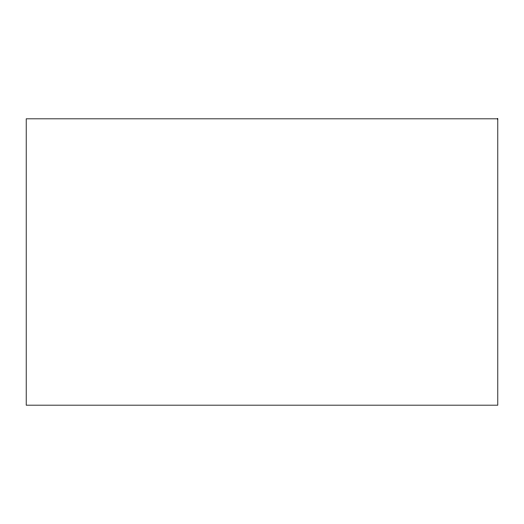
<?xml version="1.0" encoding="UTF-8"?>
<svg xmlns="http://www.w3.org/2000/svg" width="524" height="524" viewBox="0 0 524 524"><rect width="100%" height="100%" fill="white"/><g stroke="black" fill="none" stroke-linecap="round" stroke-linejoin="round"><path stroke-width="0.79" d="M497.8 118.837L26.2 118.837L26.2 405.163L497.8 405.163L497.8 118.837"/></g></svg>
